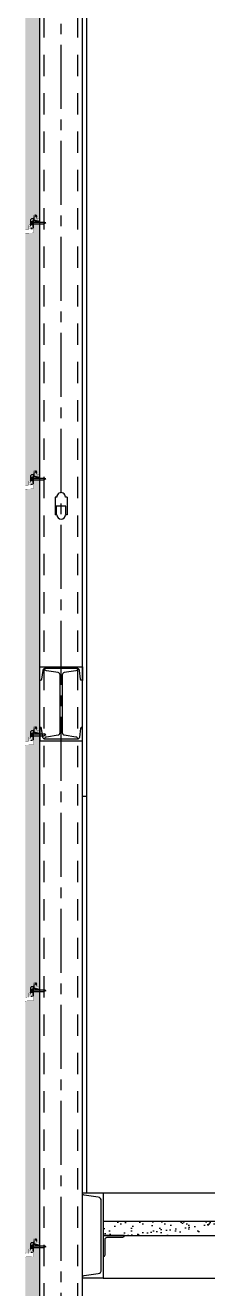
# Model space of a CAD drawing. Header units: inches. Extents: x 0 to 10293, y 0 to 4182.
# Drawn here: x 1701 to 1727.7, y 3391.6 to 3569.3 of the extents above; entities that cross this region are included whole.
import ezdxf

# ---------------------------------------------------------------- set-up
doc = ezdxf.new("R2010")
doc.units = ezdxf.units.IN
doc.header["$LTSCALE"] = 48
doc.header["$MEASUREMENT"] = 0
doc.linetypes.add('CENTER2', pattern=[1.125, 0.75, -0.125, 0.125, -0.125])
doc.linetypes.add('HIDDEN3', pattern=[0.1125, 0.0625, -0.05])
for name, color, linetype in [('FINE', 3, 'Continuous'), ('NONE', 7, 'Continuous'), ('PANEL', 1, 'Continuous'), ('STL_ANGLE', 5, 'Continuous'), ('STL_CHANNEL', 5, 'Continuous'), ('XFINE', 1, 'Continuous')]:
    doc.layers.add(name, color=color, linetype=linetype)

# ---------------------------------------------------------------- blocks, each defined once
blk = doc.blocks.new('studknockout')
at = {"layer": 'FINE'}
blk.add_lwpolyline([(0.66, 0.7), (0.66, 1.82), (-0.68, 1.82), (-0.68, 0.7)], dxfattribs=at)
at = {"layer": 'XFINE'}
for p, q in [((-0.6, 3.12), (-0.84, 3.12)), ((-0.84, 3.12), (-0.84, 0.59)), ((0.83, 3.12), (0.6, 3.12)), ((0.83, 3.12), (0.83, 0.59)), ((-0.6, 0.59), (-0.84, 0.59)), ((0.83, 0.59), (0.6, 0.59))]:
    blk.add_line(p, q, dxfattribs=at)
for centre, start, end in [((0, 3.14), 357.9461, 182.0539), ((0, 0.6), 180.835, 359.165)]:
    blk.add_arc(centre, 0.598, start, end, dxfattribs=at)
blk = doc.blocks.new('3x3x14')
at = {"layer": 'STL_ANGLE', "linetype": 'Continuous', "flags": 128}
blk.add_lwpolyline([(-1.5, 1.5), (-1.5, 1.5, -0.41421356), (-1.25, 1.25), (-1.25, -0.9375, 0.41421356), (-0.9375, -1.25), (1.25, -1.25, -0.41421356), (1.5, -1.5), (-1.5, -1.5), (-1.5, 1.5)], format="xyb", close=True, dxfattribs=at)
blk = doc.blocks.new('C12x20-5')
at = {"layer": 'NONE', "color": 5, "linetype": 'Continuous', "flags": 128}
blk.add_lwpolyline([(-1.47, 6), (1.47, 6), (1.47, 5.96, -0.372642), (1.21, 5.65), (-0.74, 5.37, 0.372642), (-1.19, 4.86), (-1.19, -4.86, 0.372642), (-0.74, -5.37), (1.21, -5.65, -0.372642), (1.47, -5.96), (1.47, -6), (-1.47, -6), (-1.47, 6)], format="xyb", close=True, dxfattribs=at)
blk = doc.blocks.new('S10x25.4')
at = {"layer": 'NONE', "color": 5, "linetype": 'Continuous', "flags": 128}
blk.add_lwpolyline([(-2.33, 10), (2.33, 10), (2.33, 9.95, -0.3714), (2.05, 9.63), (0.43, 9.39, 0.3714), (0.16, 9.06), (0.16, 0.94, 0.3714), (0.43, 0.61), (2.05, 0.37, -0.3714), (2.33, 0.05), (2.33, 0), (-2.33, 0), (-2.33, 0.05, -0.3714), (-2.05, 0.37), (-0.43, 0.61, 0.3714), (-0.16, 0.94), (-0.16, 9.06, 0.3714), (-0.43, 9.39), (-2.05, 9.63, -0.3714), (-2.33, 9.95), (-2.33, 10)], format="xyb", close=True, dxfattribs=at)
blk = doc.blocks.new('C6x8.2')
at = {"layer": 'STL_CHANNEL', "linetype": 'Continuous', "flags": 128}
blk.add_lwpolyline([(0, 6), (1.92, 6), (1.92, 5.97, -0.372642), (1.73, 5.75), (0.5, 5.58, 0.372642), (0.2, 5.23), (0.2, 0.77, 0.372642), (0.5, 0.42), (1.73, 0.25, -0.372642), (1.92, 0.03), (1.92, 0), (0, 0), (0, 6)], format="xyb", close=True, dxfattribs=at)
blk = doc.blocks.new('A$C3CA05C21')
at = {"layer": 'PANEL', "const_width": 0.03}
blk.add_lwpolyline([(0.79, 0), (0.79, 1.1, 0.061321), (0.78, 1.15), (0.75, 1.29, -0.061321), (0.74, 1.34), (0.74, 2.6, -0.061321), (0.75, 2.64), (0.78, 2.78, 0.069532), (0.79, 2.84), (0.79, 4.69, 0.414214), (0.57, 4.9), (0.41, 4.9, -0.414214), (0.38, 4.94), (0.38, 5.31, 0.520517), (0.26, 5.4), (0.01, 5.31)], format="xyb", dxfattribs=at)

msp = doc.modelspace()

# ---------------------------------------------------------------- hatches: boundary and pattern name
h = msp.add_hatch()
h.set_pattern_fill('AR-SAND', color=256, scale=0.25, style=0)
h.set_pattern_definition([(37.5, (1686.44856, 3529.65524), (-0.0157483, 0.481706), [0, -0.38, 0, -0.425, 0, -0.40625]), (7.5, (1686.44856, 3529.65524), (0.442444, 0.7055365), [0, -0.205, 0, -0.3425, 0, -0.13125]), (327.5, (1686.14106, 3529.65524), (0.7785355, 0.0014148), [0, -0.125, 0, -0.45, 0, -0.5875]), (317.5, (1686.14106, 3529.65524), (0.751532, 0.219419), [0, -0.0625, 0, -0.295, 0, -0.3375])])
h.paths.add_polyline_path([(1703.02905, 3573.07178), (1703.02905, 3574.14195, 0.061321355), (1703.02251, 3574.19507), (1702.98217, 3574.35641), (1702.98217, 3575.6651), (1703.02328, 3575.82952, 0.053119255), (1703.02861, 3575.87009), (1703.02861, 3577.72998, 0.414213562), (1702.81061, 3577.94798), (1702.62239, 3577.94798), (1702.62239, 3578.35493, 0.520516937), (1702.4976, 3578.44232), (1702.254, 3578.35371, -0.127242377), (1702.24388, 3577.80311), (1702.21397, 3577.53678), (1702.21397, 3576.85589), (1702.21397, 3576.20208, -0.404026226), (1702.12325, 3576.10814), (1701.14565, 3576.074, 0.404026226), (1701.02597, 3575.95008), (1701.02597, 3573.03996), (1701.02597, 3540.69821, 0.424426586), (1701.15428, 3540.57428), (1701.40628, 3540.58304, 0.404073765), (1701.52597, 3540.70697), (1701.52597, 3541.14932, -1), (1701.74497, 3541.14932), (1701.74497, 3540.99542, 0.199694813), (1701.78156, 3540.90747, 2.248166221), (1701.81997, 3540.94781), (1701.81997, 3541.12707), (1701.81997, 3541.97635, -0.414213562), (1701.91397, 3542.07035), (1702.13883, 3542.07035, 0.305086737), (1702.21611, 3542.18521), (1702.21611, 3542.63471), (1702.65611, 3542.63471), (1702.65361, 3542.63275), (1702.65361, 3542.24964, 0.001348218), (1702.65513, 3542.24988, 0.435128231), (1702.79787, 3542.07358, 0.431447291), (1703.02861, 3542.29121)])
h = msp.add_hatch()
h.set_pattern_fill('AR-SAND', color=256, scale=0.25, style=0)
h.set_pattern_definition([(37.5, (1686.44856, 3493.65524), (-0.0157483, 0.481706), [0, -0.38, 0, -0.425, 0, -0.40625]), (7.5, (1686.44856, 3493.65524), (0.442444, 0.7055365), [0, -0.205, 0, -0.3425, 0, -0.13125]), (327.5, (1686.14106, 3493.65524), (0.7785355, 0.0014148), [0, -0.125, 0, -0.45, 0, -0.5875]), (317.5, (1686.14106, 3493.65524), (0.751532, 0.219419), [0, -0.0625, 0, -0.295, 0, -0.3375])])
h.paths.add_polyline_path([(1703.02905, 3537.07178), (1703.02905, 3538.14195, 0.061321355), (1703.02251, 3538.19507), (1702.98217, 3538.35641), (1702.98217, 3539.6651), (1703.02328, 3539.82952, 0.053119255), (1703.02861, 3539.87009), (1703.02861, 3541.72998, 0.414213562), (1702.81061, 3541.94798), (1702.62239, 3541.94798), (1702.62239, 3542.35493, 0.520516937), (1702.4976, 3542.44232), (1702.254, 3542.35371, -0.127242377), (1702.24388, 3541.80311), (1702.21397, 3541.53678), (1702.21397, 3540.85589), (1702.21397, 3540.20208, -0.404026226), (1702.12325, 3540.10814), (1701.14565, 3540.074, 0.404026226), (1701.02597, 3539.95008), (1701.02597, 3537.03996), (1701.02597, 3504.69821, 0.424426586), (1701.15428, 3504.57428), (1701.40628, 3504.58304, 0.404073765), (1701.52597, 3504.70697), (1701.52597, 3505.14932, -1), (1701.74497, 3505.14932), (1701.74497, 3504.99542, 0.199694813), (1701.78156, 3504.90747, 2.248166221), (1701.81997, 3504.94781), (1701.81997, 3505.12707), (1701.81997, 3505.97635, -0.414213562), (1701.91397, 3506.07035), (1702.13883, 3506.07035, 0.305086737), (1702.21611, 3506.18521), (1702.21611, 3506.63471), (1702.65611, 3506.63471), (1702.65361, 3506.63275), (1702.65361, 3506.24964, 0.001348218), (1702.65513, 3506.24988, 0.435128231), (1702.79787, 3506.07358, 0.431447291), (1703.02861, 3506.29121)])
h = msp.add_hatch()
h.set_pattern_fill('AR-SAND', color=256, scale=0.25, style=0)
h.set_pattern_definition([(37.5, (1686.44856, 3457.65524), (-0.0157483, 0.481706), [0, -0.38, 0, -0.425, 0, -0.40625]), (7.5, (1686.44856, 3457.65524), (0.442444, 0.7055365), [0, -0.205, 0, -0.3425, 0, -0.13125]), (327.5, (1686.14106, 3457.65524), (0.7785355, 0.0014148), [0, -0.125, 0, -0.45, 0, -0.5875]), (317.5, (1686.14106, 3457.65524), (0.751532, 0.219419), [0, -0.0625, 0, -0.295, 0, -0.3375])])
h.paths.add_polyline_path([(1703.02905, 3501.07178), (1703.02905, 3502.14195, 0.061321355), (1703.02251, 3502.19507), (1702.98217, 3502.35641), (1702.98217, 3503.6651), (1703.02328, 3503.82952, 0.053119255), (1703.02861, 3503.87009), (1703.02861, 3505.72998, 0.414213562), (1702.81061, 3505.94798), (1702.62239, 3505.94798), (1702.62239, 3506.35493, 0.520516937), (1702.4976, 3506.44232), (1702.254, 3506.35371, -0.127242377), (1702.24388, 3505.80311), (1702.21397, 3505.53678), (1702.21397, 3504.85589), (1702.21397, 3504.20208, -0.404026226), (1702.12325, 3504.10814), (1701.14565, 3504.074, 0.404026226), (1701.02597, 3503.95008), (1701.02597, 3501.03996), (1701.02597, 3468.69821, 0.424426586), (1701.15428, 3468.57428), (1701.40628, 3468.58304, 0.404073765), (1701.52597, 3468.70697), (1701.52597, 3469.14932, -1), (1701.74497, 3469.14932), (1701.74497, 3468.99542, 0.199694813), (1701.78156, 3468.90747, 2.248166221), (1701.81997, 3468.94781), (1701.81997, 3469.12707), (1701.81997, 3469.97635, -0.414213562), (1701.91397, 3470.07035), (1702.13883, 3470.07035, 0.305086737), (1702.21611, 3470.18521), (1702.21611, 3470.63471), (1702.65611, 3470.63471), (1702.65361, 3470.63275), (1702.65361, 3470.24964, 0.001348218), (1702.65513, 3470.24988, 0.435128231), (1702.79787, 3470.07358, 0.431447291), (1703.02861, 3470.29121)])
h = msp.add_hatch()
h.set_pattern_fill('AR-SAND', color=256, scale=0.25, style=0)
h.set_pattern_definition([(37.5, (1686.44856, 3421.65524), (-0.0157483, 0.481706), [0, -0.38, 0, -0.425, 0, -0.40625]), (7.5, (1686.44856, 3421.65524), (0.442444, 0.7055365), [0, -0.205, 0, -0.3425, 0, -0.13125]), (327.5, (1686.14106, 3421.65524), (0.7785355, 0.0014148), [0, -0.125, 0, -0.45, 0, -0.5875]), (317.5, (1686.14106, 3421.65524), (0.751532, 0.219419), [0, -0.0625, 0, -0.295, 0, -0.3375])])
h.paths.add_polyline_path([(1703.02905, 3465.07178), (1703.02905, 3466.14195, 0.061321355), (1703.02251, 3466.19507), (1702.98217, 3466.35641), (1702.98217, 3467.6651), (1703.02328, 3467.82952, 0.053119255), (1703.02861, 3467.87009), (1703.02861, 3469.72998, 0.414213562), (1702.81061, 3469.94798), (1702.62239, 3469.94798), (1702.62239, 3470.35493, 0.520516937), (1702.4976, 3470.44232), (1702.254, 3470.35371, -0.127242377), (1702.24388, 3469.80311), (1702.21397, 3469.53678), (1702.21397, 3468.85589), (1702.21397, 3468.20208, -0.404026226), (1702.12325, 3468.10814), (1701.14565, 3468.074, 0.404026226), (1701.02597, 3467.95008), (1701.02597, 3465.03996), (1701.02597, 3432.69821, 0.424426586), (1701.15428, 3432.57428), (1701.40628, 3432.58304, 0.404073765), (1701.52597, 3432.70697), (1701.52597, 3433.14932, -1), (1701.74497, 3433.14932), (1701.74497, 3432.99542, 0.199694813), (1701.78156, 3432.90747, 2.248166221), (1701.81997, 3432.94781), (1701.81997, 3433.12707), (1701.81997, 3433.97635, -0.414213562), (1701.91397, 3434.07035), (1702.13883, 3434.07035, 0.305086737), (1702.21611, 3434.18521), (1702.21611, 3434.63471), (1702.65611, 3434.63471), (1702.65361, 3434.63275), (1702.65361, 3434.24964, 0.001348218), (1702.65513, 3434.24988, 0.435128231), (1702.79787, 3434.07358, 0.431447291), (1703.02861, 3434.29121)])
h = msp.add_hatch()
h.set_pattern_fill('AR-SAND', color=256, scale=0.25, style=0)
h.set_pattern_definition([(37.5, (1686.44856, 3385.65524), (-0.0157483, 0.481706), [0, -0.38, 0, -0.425, 0, -0.40625]), (7.5, (1686.44856, 3385.65524), (0.442444, 0.7055365), [0, -0.205, 0, -0.3425, 0, -0.13125]), (327.5, (1686.14106, 3385.65524), (0.7785355, 0.0014148), [0, -0.125, 0, -0.45, 0, -0.5875]), (317.5, (1686.14106, 3385.65524), (0.751532, 0.219419), [0, -0.0625, 0, -0.295, 0, -0.3375])])
h.paths.add_polyline_path([(1703.02905, 3429.07178), (1703.02905, 3430.14195, 0.061321355), (1703.02251, 3430.19507), (1702.98217, 3430.35641), (1702.98217, 3431.6651), (1703.02328, 3431.82952, 0.053119255), (1703.02861, 3431.87009), (1703.02861, 3433.72998, 0.414213562), (1702.81061, 3433.94798), (1702.62239, 3433.94798), (1702.62239, 3434.35493, 0.520516937), (1702.4976, 3434.44232), (1702.254, 3434.35371, -0.127242377), (1702.24388, 3433.80311), (1702.21397, 3433.53678), (1702.21397, 3432.85589), (1702.21397, 3432.20208, -0.404026226), (1702.12325, 3432.10814), (1701.14565, 3432.074, 0.404026226), (1701.02597, 3431.95008), (1701.02597, 3429.03996), (1701.02597, 3396.69821, 0.424426586), (1701.15428, 3396.57428), (1701.40628, 3396.58304, 0.404073765), (1701.52597, 3396.70697), (1701.52597, 3397.14932, -1), (1701.74497, 3397.14932), (1701.74497, 3396.99542, 0.199694813), (1701.78156, 3396.90747, 2.248166221), (1701.81997, 3396.94781), (1701.81997, 3397.12707), (1701.81997, 3397.97635, -0.414213562), (1701.91397, 3398.07035), (1702.13883, 3398.07035, 0.305086737), (1702.21611, 3398.18521), (1702.21611, 3398.63471), (1702.65611, 3398.63471), (1702.65361, 3398.63275), (1702.65361, 3398.24964, 0.001348218), (1702.65513, 3398.24988, 0.435128231), (1702.79787, 3398.07358, 0.431447291), (1703.02861, 3398.29121)])
h = msp.add_hatch()
h.set_pattern_fill('AR-SAND', color=256, style=0)
h.set_pattern_definition([(37.5, (-974.0337, 802.8216), (-0.06299336, 1.9268238), [0, -1.52, 0, -1.7, 0, -1.625]), (7.5, (-974.0337, 802.8216), (1.7697767, 2.822146), [0, -0.82, 0, -1.37, 0, -0.525]), (327.5, (-975.2637, 802.8216), (3.11414186, 0.00565905), [0, -0.5, 0, -1.8, 0, -2.35]), (317.5, (-975.2637, 802.8216), (3.0061266, 0.8776756), [0, -0.25, 0, -1.18, 0, -1.35])])
h.paths.add_polyline_path([(1727.7368, 3399.1004), (1727.7368, 3401.1004), (1712.0181, 3401.1004), (1712.0181, 3399.1004)])
h = msp.add_hatch()
h.set_pattern_fill('AR-SAND', color=256, scale=0.25, style=0)
h.set_pattern_definition([(37.5, (1686.44856, 3349.65524), (-0.0157483, 0.481706), [0, -0.38, 0, -0.425, 0, -0.40625]), (7.5, (1686.44856, 3349.65524), (0.442444, 0.7055365), [0, -0.205, 0, -0.3425, 0, -0.13125]), (327.5, (1686.14106, 3349.65524), (0.7785355, 0.0014148), [0, -0.125, 0, -0.45, 0, -0.5875]), (317.5, (1686.14106, 3349.65524), (0.751532, 0.219419), [0, -0.0625, 0, -0.295, 0, -0.3375])])
h.paths.add_polyline_path([(1703.02905, 3393.07178), (1703.02905, 3394.14195, 0.061321355), (1703.02251, 3394.19507), (1702.98217, 3394.35641), (1702.98217, 3395.6651), (1703.02328, 3395.82952, 0.053119255), (1703.02861, 3395.87009), (1703.02861, 3397.72998, 0.414213562), (1702.81061, 3397.94798), (1702.62239, 3397.94798), (1702.62239, 3398.35493, 0.520516937), (1702.4976, 3398.44232), (1702.254, 3398.35371, -0.127242377), (1702.24388, 3397.80311), (1702.21397, 3397.53678), (1702.21397, 3396.85589), (1702.21397, 3396.20208, -0.404026226), (1702.12325, 3396.10814), (1701.14565, 3396.074, 0.404026226), (1701.02597, 3395.95008), (1701.02597, 3393.03996), (1701.02597, 3360.69821, 0.424426586), (1701.15428, 3360.57428), (1701.40628, 3360.58304, 0.404073765), (1701.52597, 3360.70697), (1701.52597, 3361.14932, -1), (1701.74497, 3361.14932), (1701.74497, 3360.99542, 0.199694813), (1701.78156, 3360.90747, 2.248166221), (1701.81997, 3360.94781), (1701.81997, 3361.12707), (1701.81997, 3361.97635, -0.414213562), (1701.91397, 3362.07035), (1702.13883, 3362.07035, 0.305086737), (1702.21611, 3362.18521), (1702.21611, 3362.63471), (1702.65611, 3362.63471), (1702.65361, 3362.63275), (1702.65361, 3362.24964, 0.001348218), (1702.65513, 3362.24988, 0.435128231), (1702.79787, 3362.07358, 0.431447291), (1703.02861, 3362.29121)])

# ---------------------------------------------------------------- linework, layer by layer
at = {"linetype": 'CENTER2', "ltscale": 0.25}
msp.add_line((1706.0761, 3233.54083), (1706.0761, 3738.02573), dxfattribs=at)
at = {"linetype": 'HIDDEN3'}
for p, q in [((1703.7011, 3324.57866), (1703.7011, 3720.57904)), ((1708.4511, 3324.57866), (1708.4511, 3720.57904))]:
    msp.add_line(p, q, dxfattribs=at)
for p, q in [((1709.0761, 3326.07866), (1709.0761, 3719.07904)), ((1703.0761, 3326.07866), (1703.0761, 3707.07904)), ((1709.7011, 3405.1004), (1709.7011, 3645.65811)), ((1702.35705, 3542.47995), (1702.54962, 3542.63071)), ((1702.36017, 3542.56177), (1702.44823, 3542.63071)), ((1702.37257, 3542.41272), (1702.64069, 3542.62264)), ((1702.51189, 3542.44242), (1702.65101, 3542.55134)), ((1702.59099, 3542.42497), (1702.6689, 3542.48597)), ((1702.61976, 3542.36812), (1702.6689, 3542.40659)), ((1702.61976, 3542.28874), (1702.66845, 3542.32687)), ((1701.78079, 3540.73564), (1702.03083, 3540.74456)), ((1701.78079, 3540.73564), (1702.03083, 3540.74456)), ((1702.03182, 3540.71481), (1701.78178, 3540.70622)), ((1702.03182, 3540.71481), (1701.78178, 3540.70622)), ((1701.89921, 3541.66019), (1701.89921, 3541.35344)), ((1701.92745, 3541.71132), (1702.08921, 3541.71132)), ((1701.92745, 3541.60907), (1702.08921, 3541.60907)), ((1701.92745, 3541.40457), (1702.08921, 3541.40457)), ((1701.92745, 3541.30232), (1702.08921, 3541.30232)), ((1702.08921, 3541.71132), (1702.08921, 3541.30232)), ((1702.35705, 3506.47995), (1702.54962, 3506.63071)), ((1702.36017, 3506.56177), (1702.44823, 3506.63071)), ((1702.37257, 3506.41272), (1702.64069, 3506.62264)), ((1702.51189, 3506.44242), (1702.65101, 3506.55134)), ((1702.59099, 3506.42497), (1702.6689, 3506.48597)), ((1702.61976, 3506.36812), (1702.6689, 3506.40659)), ((1701.78079, 3504.73564), (1702.03083, 3504.74456)), ((1701.78079, 3504.73564), (1702.03083, 3504.74456)), ((1702.03182, 3504.71481), (1701.78178, 3504.70622)), ((1702.03182, 3504.71481), (1701.78178, 3504.70622)), ((1701.89921, 3505.66019), (1701.89921, 3505.35344)), ((1701.92745, 3505.71132), (1702.08921, 3505.71132)), ((1701.92745, 3505.60907), (1702.08921, 3505.60907)), ((1701.92745, 3505.40457), (1702.08921, 3505.40457)), ((1701.92745, 3505.30232), (1702.08921, 3505.30232)), ((1702.08921, 3505.71132), (1702.08921, 3505.30232)), ((1702.61976, 3506.28874), (1702.66845, 3506.32687)), ((1701.89921, 3469.66019), (1701.89921, 3469.35344)), ((1701.92745, 3469.71132), (1702.08921, 3469.71132)), ((1701.92745, 3469.60907), (1702.08921, 3469.60907)), ((1701.92745, 3469.40457), (1702.08921, 3469.40457)), ((1701.92745, 3469.30232), (1702.08921, 3469.30232)), ((1702.08921, 3469.71132), (1702.08921, 3469.30232)), ((1702.35705, 3470.47995), (1702.54962, 3470.63071)), ((1702.36017, 3470.56177), (1702.44823, 3470.63071)), ((1702.37257, 3470.41272), (1702.64069, 3470.62264)), ((1702.51189, 3470.44242), (1702.65101, 3470.55134)), ((1702.59099, 3470.42497), (1702.6689, 3470.48597)), ((1702.61976, 3470.36812), (1702.6689, 3470.40659)), ((1702.61976, 3470.28874), (1702.66845, 3470.32687)), ((1701.78079, 3468.73564), (1702.03083, 3468.74456)), ((1701.78079, 3468.73564), (1702.03083, 3468.74456)), ((1702.03182, 3468.71481), (1701.78178, 3468.70622)), ((1702.03182, 3468.71481), (1701.78178, 3468.70622)), ((1709.7011, 3460.82866), (1709.0761, 3460.82866)), ((1701.89921, 3433.66019), (1701.89921, 3433.35344)), ((1701.92745, 3433.71132), (1702.08921, 3433.71132)), ((1701.92745, 3433.60907), (1702.08921, 3433.60907)), ((1702.08921, 3433.71132), (1702.08921, 3433.30232)), ((1702.35705, 3434.47995), (1702.54962, 3434.63071)), ((1702.36017, 3434.56177), (1702.44823, 3434.63071)), ((1702.37257, 3434.41272), (1702.64069, 3434.62264)), ((1702.51189, 3434.44242), (1702.65101, 3434.55134)), ((1702.59099, 3434.42497), (1702.6689, 3434.48597)), ((1702.61976, 3434.36812), (1702.6689, 3434.40659)), ((1702.61976, 3434.28874), (1702.66845, 3434.32687)), ((1701.78079, 3432.73564), (1702.03083, 3432.74456)), ((1701.78079, 3432.73564), (1702.03083, 3432.74456)), ((1702.03182, 3432.71481), (1701.78178, 3432.70622)), ((1702.03182, 3432.71481), (1701.78178, 3432.70622)), ((1701.92745, 3433.40457), (1702.08921, 3433.40457)), ((1701.92745, 3433.30232), (1702.08921, 3433.30232)), ((1712.0181, 3405.1004), (1727.7368, 3405.1004)), ((1712.0181, 3401.1004), (1727.7368, 3401.1004)), ((1702.35705, 3398.47995), (1702.54962, 3398.63071)), ((1702.36017, 3398.56177), (1702.44823, 3398.63071)), ((1702.37257, 3398.41272), (1702.64069, 3398.62264)), ((1702.51189, 3398.44242), (1702.65101, 3398.55134)), ((1702.59099, 3398.42497), (1702.6689, 3398.48597)), ((1702.61976, 3398.36812), (1702.6689, 3398.40659)), ((1702.61976, 3398.28874), (1702.66845, 3398.32687)), ((1712.0181, 3399.1004), (1727.7368, 3399.1004)), ((1701.78079, 3396.73564), (1702.03083, 3396.74456)), ((1701.78079, 3396.73564), (1702.03083, 3396.74456)), ((1702.03182, 3396.71481), (1701.78178, 3396.70622)), ((1702.03182, 3396.71481), (1701.78178, 3396.70622)), ((1701.89921, 3397.66019), (1701.89921, 3397.35344)), ((1701.92745, 3397.71132), (1702.08921, 3397.71132)), ((1701.92745, 3397.60907), (1702.08921, 3397.60907)), ((1701.92745, 3397.40457), (1702.08921, 3397.40457)), ((1701.92745, 3397.30232), (1702.08921, 3397.30232)), ((1702.08921, 3397.71132), (1702.08921, 3397.30232)), ((1712.0181, 3393.1004), (1727.7368, 3393.1004))]:
    msp.add_line(p, q)
at = {"linetype": 'Continuous'}
for p, q in [((1701.81997, 3541.12707), (1701.81997, 3541.97635)), ((1702.13883, 3542.07035), (1701.91397, 3542.07035)), ((1702.23811, 3541.94508), (1702.98093, 3541.7417)), ((1702.08921, 3541.62682), (1702.10032, 3541.62682)), ((1702.08921, 3541.38682), (1702.10032, 3541.38682)), ((1702.10032, 3541.83995), (1702.10032, 3540.91289)), ((1702.10032, 3540.91289), (1702.17832, 3540.91289)), ((1702.17832, 3540.91289), (1702.17832, 3541.83995)), ((1702.17832, 3541.62682), (1703.68368, 3541.62682)), ((1702.17832, 3541.38682), (1703.68366, 3541.38682)), ((1702.21751, 3541.86985), (1702.96033, 3541.66647)), ((1702.96033, 3541.66647), (1702.98093, 3541.7417)), ((1703.898, 3541.50682), (1703.68366, 3541.38682)), ((1703.898, 3541.50682), (1703.68368, 3541.62682)), ((1701.81997, 3505.12707), (1701.81997, 3505.97635)), ((1702.13883, 3506.07035), (1701.91397, 3506.07035)), ((1702.08921, 3505.62682), (1702.10032, 3505.62682)), ((1702.08921, 3505.38682), (1702.10032, 3505.38682)), ((1702.10032, 3505.83995), (1702.10032, 3504.91289)), ((1702.10032, 3504.91289), (1702.17832, 3504.91289)), ((1702.17832, 3504.91289), (1702.17832, 3505.83995)), ((1702.17832, 3505.62682), (1703.68368, 3505.62682)), ((1702.17832, 3505.38682), (1703.68366, 3505.38682)), ((1702.21751, 3505.86985), (1702.96033, 3505.66647)), ((1702.23811, 3505.94508), (1702.98093, 3505.7417)), ((1702.96033, 3505.66647), (1702.98093, 3505.7417)), ((1703.898, 3505.50682), (1703.68366, 3505.38682)), ((1703.898, 3505.50682), (1703.68368, 3505.62682)), ((1701.81997, 3469.12707), (1701.81997, 3469.97635)), ((1702.13883, 3470.07035), (1701.91397, 3470.07035)), ((1702.08921, 3469.62682), (1702.10032, 3469.62682)), ((1702.08921, 3469.38682), (1702.10032, 3469.38682)), ((1702.10032, 3469.83995), (1702.10032, 3468.91289)), ((1702.17832, 3468.91289), (1702.17832, 3469.83995)), ((1702.17832, 3469.62682), (1703.68368, 3469.62682)), ((1702.17832, 3469.38682), (1703.68366, 3469.38682)), ((1702.21751, 3469.86985), (1702.96033, 3469.66647)), ((1702.23811, 3469.94508), (1702.98093, 3469.7417)), ((1702.96033, 3469.66647), (1702.98093, 3469.7417)), ((1703.898, 3469.50682), (1703.68366, 3469.38682)), ((1703.898, 3469.50682), (1703.68368, 3469.62682)), ((1702.10032, 3468.91289), (1702.17832, 3468.91289)), ((1701.81997, 3433.12707), (1701.81997, 3433.97635)), ((1702.13883, 3434.07035), (1701.91397, 3434.07035)), ((1702.08921, 3433.62682), (1702.10032, 3433.62682)), ((1702.10032, 3433.83995), (1702.10032, 3432.91289)), ((1702.17832, 3432.91289), (1702.17832, 3433.83995)), ((1702.17832, 3433.62682), (1703.68368, 3433.62682)), ((1702.21751, 3433.86985), (1702.96033, 3433.66647)), ((1702.23811, 3433.94508), (1702.98093, 3433.7417)), ((1702.96033, 3433.66647), (1702.98093, 3433.7417)), ((1703.898, 3433.50682), (1703.68366, 3433.38682)), ((1703.898, 3433.50682), (1703.68368, 3433.62682)), ((1702.08921, 3433.38682), (1702.10032, 3433.38682)), ((1702.10032, 3432.91289), (1702.17832, 3432.91289)), ((1702.17832, 3433.38682), (1703.68366, 3433.38682)), ((1701.81997, 3397.12707), (1701.81997, 3397.97635)), ((1702.13883, 3398.07035), (1701.91397, 3398.07035)), ((1702.08921, 3397.62682), (1702.10032, 3397.62682)), ((1702.08921, 3397.38682), (1702.10032, 3397.38682)), ((1702.10032, 3397.83995), (1702.10032, 3396.91289)), ((1702.10032, 3396.91289), (1702.17832, 3396.91289)), ((1702.17832, 3396.91289), (1702.17832, 3397.83995)), ((1702.17832, 3397.62682), (1703.68368, 3397.62682)), ((1702.17832, 3397.38682), (1703.68366, 3397.38682)), ((1702.21751, 3397.86985), (1702.96033, 3397.66647)), ((1702.23811, 3397.94508), (1702.98093, 3397.7417)), ((1702.96033, 3397.66647), (1702.98093, 3397.7417)), ((1703.898, 3397.50682), (1703.68366, 3397.38682)), ((1703.898, 3397.50682), (1703.68368, 3397.62682))]:
    msp.add_line(p, q, dxfattribs=at)
at = {"linetype": 'Continuous', "const_width": 0.03}
for points in [[(1701.81997, 3541.12707), (1701.81997, 3540.99542, 0.134971574), (1701.82686, 3540.97037), (1701.85118, 3540.92949, -1), (1701.78672, 3540.89115), (1701.7624, 3540.93202, -0.134971574), (1701.74497, 3540.99542), (1701.74497, 3541.14932, 1), (1701.52597, 3541.14932), (1701.52597, 3540.70697, -0.404073765), (1701.40628, 3540.58304), (1701.15428, 3540.57428, -0.424426586), (1701.02597, 3540.69821), (1701.02597, 3573.09937)], [(1701.81997, 3505.12707), (1701.81997, 3504.99542, 0.134971574), (1701.82686, 3504.97037), (1701.85118, 3504.92949, -1), (1701.78672, 3504.89115), (1701.7624, 3504.93202, -0.134971574), (1701.74497, 3504.99542), (1701.74497, 3505.14932, 1), (1701.52597, 3505.14932), (1701.52597, 3504.70697, -0.404073765), (1701.40628, 3504.58304), (1701.15428, 3504.57428, -0.424426586), (1701.02597, 3504.69821), (1701.02597, 3537.09937)], [(1701.81997, 3469.12707), (1701.81997, 3468.99542, 0.134971574), (1701.82686, 3468.97037), (1701.85118, 3468.92949, -1), (1701.78672, 3468.89115), (1701.7624, 3468.93202, -0.134971574), (1701.74497, 3468.99542), (1701.74497, 3469.14932, 1), (1701.52597, 3469.14932), (1701.52597, 3468.70697, -0.404073765), (1701.40628, 3468.58304), (1701.15428, 3468.57428, -0.424426586), (1701.02597, 3468.69821), (1701.02597, 3501.09937)], [(1701.81997, 3433.12707), (1701.81997, 3432.99542, 0.134971574), (1701.82686, 3432.97037), (1701.85118, 3432.92949, -1), (1701.78672, 3432.89115), (1701.7624, 3432.93202, -0.134971574), (1701.74497, 3432.99542), (1701.74497, 3433.14932, 1), (1701.52597, 3433.14932), (1701.52597, 3432.70697, -0.404073765), (1701.40628, 3432.58304), (1701.15428, 3432.57428, -0.424426586), (1701.02597, 3432.69821), (1701.02597, 3465.09937)], [(1701.81997, 3397.12707), (1701.81997, 3396.99542, 0.134971574), (1701.82686, 3396.97037), (1701.85118, 3396.92949, -1), (1701.78672, 3396.89115), (1701.7624, 3396.93202, -0.134971574), (1701.74497, 3396.99542), (1701.74497, 3397.14932, 1), (1701.52597, 3397.14932), (1701.52597, 3396.70697, -0.404073765), (1701.40628, 3396.58304), (1701.15428, 3396.57428, -0.424426586), (1701.02597, 3396.69821), (1701.02597, 3429.09937)], [(1701.81997, 3361.12707), (1701.81997, 3360.99542, 0.134971574), (1701.82686, 3360.97037), (1701.85118, 3360.92949, -1), (1701.78672, 3360.89115), (1701.7624, 3360.93202, -0.134971574), (1701.74497, 3360.99542), (1701.74497, 3361.14932, 1), (1701.52597, 3361.14932), (1701.52597, 3360.70697, -0.404073765), (1701.40628, 3360.58304), (1701.15428, 3360.57428, -0.424426586), (1701.02597, 3360.69821), (1701.02597, 3393.09937)]]:
    msp.add_lwpolyline(points, format="xyb", dxfattribs=at)
at = {"color": 1, "linetype": 'Continuous', "const_width": 0.03}
for points in [[(1701.99736, 3542.06121), (1702.09211, 3542.06121, 0.414213562), (1702.21611, 3542.18521), (1702.21611, 3542.60371, -0.414213562), (1702.24711, 3542.63471), (1702.62261, 3542.63471, -0.414213562), (1702.65361, 3542.60371), (1702.65361, 3542.22821, 0.414213562), (1702.80861, 3542.07321), (1702.81061, 3542.07321, 0.414213562), (1703.02861, 3542.29121), (1703.02905, 3573.07178)], [(1701.99736, 3506.06121), (1702.09211, 3506.06121, 0.414213562), (1702.21611, 3506.18521), (1702.21611, 3506.60371, -0.414213562), (1702.24711, 3506.63471), (1702.62261, 3506.63471, -0.414213562), (1702.65361, 3506.60371), (1702.65361, 3506.22821, 0.414213562), (1702.80861, 3506.07321), (1702.81061, 3506.07321, 0.414213562), (1703.02861, 3506.29121), (1703.02905, 3537.07178)], [(1701.99736, 3470.06121), (1702.09211, 3470.06121, 0.414213562), (1702.21611, 3470.18521), (1702.21611, 3470.60371, -0.414213562), (1702.24711, 3470.63471), (1702.62261, 3470.63471, -0.414213562), (1702.65361, 3470.60371), (1702.65361, 3470.22821, 0.414213562), (1702.80861, 3470.07321), (1702.81061, 3470.07321, 0.414213562), (1703.02861, 3470.29121), (1703.02905, 3501.07178)], [(1701.99736, 3434.06121), (1702.09211, 3434.06121, 0.414213562), (1702.21611, 3434.18521), (1702.21611, 3434.60371, -0.414213562), (1702.24711, 3434.63471), (1702.62261, 3434.63471, -0.414213562), (1702.65361, 3434.60371), (1702.65361, 3434.22821, 0.414213562), (1702.80861, 3434.07321), (1702.81061, 3434.07321, 0.414213562), (1703.02861, 3434.29121), (1703.02905, 3465.07178)], [(1701.99736, 3398.06121), (1702.09211, 3398.06121, 0.414213562), (1702.21611, 3398.18521), (1702.21611, 3398.60371, -0.414213562), (1702.24711, 3398.63471), (1702.62261, 3398.63471, -0.414213562), (1702.65361, 3398.60371), (1702.65361, 3398.22821, 0.414213562), (1702.80861, 3398.07321), (1702.81061, 3398.07321, 0.414213562), (1703.02861, 3398.29121), (1703.02905, 3429.07178)], [(1701.99736, 3362.06121), (1702.09211, 3362.06121, 0.414213562), (1702.21611, 3362.18521), (1702.21611, 3362.60371, -0.414213562), (1702.24711, 3362.63471), (1702.62261, 3362.63471, -0.414213562), (1702.65361, 3362.60371), (1702.65361, 3362.22821, 0.414213562), (1702.80861, 3362.07321), (1702.81061, 3362.07321, 0.414213562), (1703.02861, 3362.29121), (1703.02905, 3393.07178)]]:
    msp.add_lwpolyline(points, format="xyb", dxfattribs=at)
for points, const_width in [([(1702.21397, 3540.85589), (1702.21397, 3540.20208, -0.404026226), (1702.12325, 3540.10814), (1701.14565, 3540.074, 0.404026226), (1701.02597, 3539.95008), (1701.02597, 3537.03996)], 0.031), ([(1701.65015, 3540.87841), (1701.67999, 3541.08123, 1.075844136), (1701.59047, 3541.08778), (1701.59047, 3540.84285, 0.424411955), (1701.71877, 3540.71893), (1701.78152, 3540.72111)], 0.03), ([(1701.65015, 3540.87841), (1701.67999, 3541.08123, 1.075844136), (1701.59047, 3541.08778), (1701.59047, 3540.84285, 0.424411955), (1701.71877, 3540.71893), (1701.78152, 3540.72111)], 0.03), ([(1702.03152, 3540.72978), (1702.09427, 3540.73196, 0.404088187), (1702.21397, 3540.85589), (1702.21397, 3541.80478, -1.057535253), (1702.24388, 3541.80311), (1702.21397, 3541.53678)], 0.03), ([(1702.03152, 3540.72978), (1702.09427, 3540.73196, 0.404088187), (1702.21397, 3540.85589), (1702.21397, 3541.80478, -1.057535253), (1702.24388, 3541.80311), (1702.21397, 3541.53678)], 0.03), ([(1702.21397, 3504.85589), (1702.21397, 3504.20208, -0.404026226), (1702.12325, 3504.10814), (1701.14565, 3504.074, 0.404026226), (1701.02597, 3503.95008), (1701.02597, 3501.03996)], 0.031), ([(1701.65015, 3504.87841), (1701.67999, 3505.08123, 1.075844136), (1701.59047, 3505.08778), (1701.59047, 3504.84285, 0.424411955), (1701.71877, 3504.71893), (1701.78152, 3504.72111)], 0.03), ([(1701.65015, 3504.87841), (1701.67999, 3505.08123, 1.075844136), (1701.59047, 3505.08778), (1701.59047, 3504.84285, 0.424411955), (1701.71877, 3504.71893), (1701.78152, 3504.72111)], 0.03), ([(1702.03152, 3504.72978), (1702.09427, 3504.73196, 0.404088187), (1702.21397, 3504.85589), (1702.21397, 3505.80478, -1.057535253), (1702.24388, 3505.80311), (1702.21397, 3505.53678)], 0.03), ([(1702.03152, 3504.72978), (1702.09427, 3504.73196, 0.404088187), (1702.21397, 3504.85589), (1702.21397, 3505.80478, -1.057535253), (1702.24388, 3505.80311), (1702.21397, 3505.53678)], 0.03), ([(1701.65015, 3468.87841), (1701.67999, 3469.08123, 1.075844136), (1701.59047, 3469.08778), (1701.59047, 3468.84285, 0.424411955), (1701.71877, 3468.71893), (1701.78152, 3468.72111)], 0.03), ([(1701.65015, 3468.87841), (1701.67999, 3469.08123, 1.075844136), (1701.59047, 3469.08778), (1701.59047, 3468.84285, 0.424411955), (1701.71877, 3468.71893), (1701.78152, 3468.72111)], 0.03), ([(1702.03152, 3468.72978), (1702.09427, 3468.73196, 0.404088187), (1702.21397, 3468.85589), (1702.21397, 3469.80478, -1.057535253), (1702.24388, 3469.80311), (1702.21397, 3469.53678)], 0.03), ([(1702.03152, 3468.72978), (1702.09427, 3468.73196, 0.404088187), (1702.21397, 3468.85589), (1702.21397, 3469.80478, -1.057535253), (1702.24388, 3469.80311), (1702.21397, 3469.53678)], 0.03), ([(1702.21397, 3468.85589), (1702.21397, 3468.20208, -0.404026226), (1702.12325, 3468.10814), (1701.14565, 3468.074, 0.404026226), (1701.02597, 3467.95008), (1701.02597, 3465.03996)], 0.031), ([(1702.03152, 3432.72978), (1702.09427, 3432.73196, 0.404088187), (1702.21397, 3432.85589), (1702.21397, 3433.80478, -1.057535253), (1702.24388, 3433.80311), (1702.21397, 3433.53678)], 0.03), ([(1702.03152, 3432.72978), (1702.09427, 3432.73196, 0.404088187), (1702.21397, 3432.85589), (1702.21397, 3433.80478, -1.057535253), (1702.24388, 3433.80311), (1702.21397, 3433.53678)], 0.03), ([(1702.21397, 3432.85589), (1702.21397, 3432.20208, -0.404026226), (1702.12325, 3432.10814), (1701.14565, 3432.074, 0.404026226), (1701.02597, 3431.95008), (1701.02597, 3429.03996)], 0.031), ([(1701.65015, 3432.87841), (1701.67999, 3433.08123, 1.075844136), (1701.59047, 3433.08778), (1701.59047, 3432.84285, 0.424411955), (1701.71877, 3432.71893), (1701.78152, 3432.72111)], 0.03), ([(1701.65015, 3432.87841), (1701.67999, 3433.08123, 1.075844136), (1701.59047, 3433.08778), (1701.59047, 3432.84285, 0.424411955), (1701.71877, 3432.71893), (1701.78152, 3432.72111)], 0.03), ([(1702.21397, 3396.85589), (1702.21397, 3396.20208, -0.404026226), (1702.12325, 3396.10814), (1701.14565, 3396.074, 0.404026226), (1701.02597, 3395.95008), (1701.02597, 3393.03996)], 0.031), ([(1701.65015, 3396.87841), (1701.67999, 3397.08123, 1.075844136), (1701.59047, 3397.08778), (1701.59047, 3396.84285, 0.424411955), (1701.71877, 3396.71893), (1701.78152, 3396.72111)], 0.03), ([(1701.65015, 3396.87841), (1701.67999, 3397.08123, 1.075844136), (1701.59047, 3397.08778), (1701.59047, 3396.84285, 0.424411955), (1701.71877, 3396.71893), (1701.78152, 3396.72111)], 0.03), ([(1702.03152, 3396.72978), (1702.09427, 3396.73196, 0.404088187), (1702.21397, 3396.85589), (1702.21397, 3397.80478, -1.057535253), (1702.24388, 3397.80311), (1702.21397, 3397.53678)], 0.03), ([(1702.03152, 3396.72978), (1702.09427, 3396.73196, 0.404088187), (1702.21397, 3396.85589), (1702.21397, 3397.80478, -1.057535253), (1702.24388, 3397.80311), (1702.21397, 3397.53678)], 0.03)]:
    msp.add_lwpolyline(points, format="xyb", dxfattribs=dict(const_width=const_width))
at = {"linetype": 'Continuous'}
for centre, radius, start in [((1701.91397, 3541.97635), 0.094, 90), ((1702.20932, 3541.83995), 0.109, 74.6881323), ((1702.20932, 3541.83995), 0.031, 74.6881323), ((1701.91397, 3505.97635), 0.094, 90), ((1702.20932, 3505.83995), 0.109, 74.6881323), ((1702.20932, 3505.83995), 0.031, 74.6881323), ((1701.91397, 3469.97635), 0.094, 90), ((1702.20932, 3469.83995), 0.109, 74.6881323), ((1702.20932, 3469.83995), 0.031, 74.6881323), ((1701.91397, 3433.97635), 0.094, 90), ((1702.20932, 3433.83995), 0.109, 74.6881323), ((1702.20932, 3433.83995), 0.031, 74.6881323), ((1701.91397, 3397.97635), 0.094, 90), ((1702.20932, 3397.83995), 0.109, 74.6881323), ((1702.20932, 3397.83995), 0.031, 74.6881323)]:
    msp.add_arc(centre, radius, start, 180, dxfattribs=at)
for centre, radius, start, end in [((1701.18466, 3542.09797), 1.0995, 344.4438227, 13.1771829), ((1701.18466, 3542.09797), 1.0995, 344.4438227, 13.1771829), ((1702.64099, 3542.51009), 0.28554, 155.0117668, 203.6255674), ((1702.61089, 3542.53197), 0.28554, 272.0898357, 281.6573983), ((1701.95962, 3541.66019), 0.0604, 122.1802017, 237.8197983), ((1702.09848, 3541.50682), 0.19927, 149.1274087, 210.8725913), ((1701.95962, 3541.35344), 0.0604, 122.1802017, 237.8197983), ((1702.64099, 3506.51009), 0.28554, 155.0117668, 203.6255674), ((1701.95962, 3505.66019), 0.0604, 122.1802017, 237.8197983), ((1702.09848, 3505.50682), 0.19927, 149.1274087, 210.8725913), ((1701.95962, 3505.35344), 0.0604, 122.1802017, 237.8197983), ((1701.18466, 3506.09797), 1.0995, 344.4438227, 13.1771829), ((1701.18466, 3506.09797), 1.0995, 344.4438227, 13.1771829), ((1702.61089, 3506.53197), 0.28554, 272.0898357, 281.6573983), ((1701.95962, 3469.66019), 0.0604, 122.1802017, 237.8197983), ((1702.09848, 3469.50682), 0.19927, 149.1274087, 210.8725913), ((1701.95962, 3469.35344), 0.0604, 122.1802017, 237.8197983), ((1701.18466, 3470.09797), 1.0995, 344.4438227, 13.1771829), ((1701.18466, 3470.09797), 1.0995, 344.4438227, 13.1771829), ((1702.64099, 3470.51009), 0.28554, 155.0117668, 203.6255674), ((1702.61089, 3470.53197), 0.28554, 272.0898357, 281.6573983), ((1701.95962, 3433.66019), 0.0604, 122.1802017, 237.8197983), ((1702.09848, 3433.50682), 0.19927, 149.1274087, 210.8725913), ((1701.18466, 3434.09797), 1.0995, 344.4438227, 13.1771829), ((1701.18466, 3434.09797), 1.0995, 344.4438227, 13.1771829), ((1702.64099, 3434.51009), 0.28554, 155.0117668, 203.6255674), ((1702.61089, 3434.53197), 0.28554, 272.0898357, 281.6573983), ((1701.95962, 3433.35344), 0.0604, 122.1802017, 237.8197983), ((1701.18466, 3398.09797), 1.0995, 344.4438227, 13.1771829), ((1701.18466, 3398.09797), 1.0995, 344.4438227, 13.1771829), ((1702.64099, 3398.51009), 0.28554, 155.0117668, 203.6255674), ((1702.61089, 3398.53197), 0.28554, 272.0898357, 281.6573983), ((1701.95962, 3397.66019), 0.0604, 122.1802017, 237.8197983), ((1702.09848, 3397.50682), 0.19927, 149.1274087, 210.8725913), ((1701.95962, 3397.35344), 0.0604, 122.1802017, 237.8197983)]:
    msp.add_arc(centre, radius, start, end)

# ---------------------------------------------------------------- block references
for name, p in [('A$C3CA05C21', (1702.24064, 3537.0436)), ('A$C3CA05C21', (1702.24064, 3501.0436)), ('studknockout', (1706.07212, 3499.84152)), ('S10x25.4', (1706.0761, 3468.87866)), ('A$C3CA05C21', (1702.24064, 3465.0436)), ('A$C3CA05C21', (1702.24064, 3429.0436)), ('A$C3CA05C21', (1702.24064, 3393.0436))]:
    msp.add_blockref(name, p)
for name, p, rotation in [('C6x8.2', (1703.0761, 3479.07866), 270), ('C12x20-5', (1710.5471, 3399.1004), 180)]:
    msp.add_blockref(name, p, dxfattribs=dict(rotation=rotation))
at = {"xscale": -1, "rotation": 270}
msp.add_blockref('C6x8.2', (1703.0761, 3468.67866), dxfattribs=at)
at = {"extrusion": (0, 0, -1), "zscale": -1, "rotation": 180}
msp.add_blockref('3x3x14', (-1713.5181, 3397.6004), dxfattribs=at)

doc.saveas('drawing.dxf')
